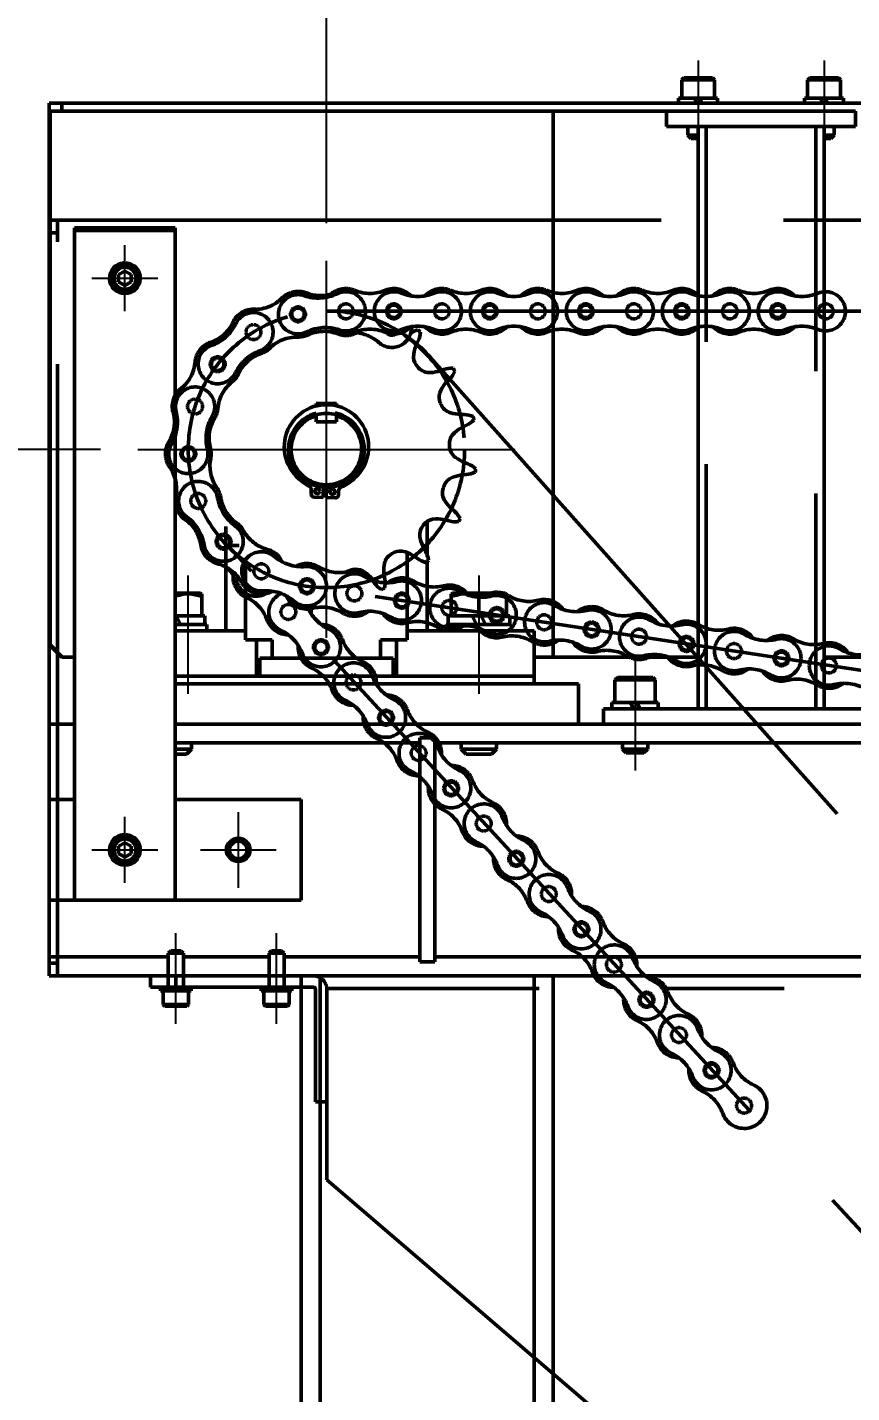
# Model space of a CAD drawing. Header units: millimetres. Extents: x -993 to 13147, y -7260 to 4342.
# Drawn here: x -49 to 278, y 618 to 1160 of the extents above; entities that cross this region are included whole.
import ezdxf

# ---------------------------------------------------------------- set-up
doc = ezdxf.new("R2010")
doc.units = ezdxf.units.MM
doc.header["$LTSCALE"] = 7.649257
for name, pattern in [('CENTER', [50.8, 31.75, -6.35, 6.35, -6.35]), ('DASHED', [19.05, 12.7, -6.35]), ('PHANTOM', [63.5, 31.75, -6.35, 6.35, -6.35, 6.35, -6.35])]:
    doc.linetypes.add(name, pattern=pattern)
for name, color, linetype in [('NoLayerName_001', 7, 'Continuous'), ('NoLayerName_002', 7, 'Continuous'), ('NoLayerName_003', 7, 'Continuous')]:
    doc.layers.add(name, color=color, linetype=linetype)
doc.styles.get("Standard").update_dxf_attribs({"font": 'txt', "bigfont": 'extfont2'})
doc.dimstyles.get("Standard").update_dxf_attribs({"dimtxt": 2.5, "dimasz": 2.5, "dimexe": 1.25, "dimexo": 0.625, "dimtad": 1, "dimzin": 0, "dimdsep": 46, "dimtxsty": 'Standard', "dimcen": 2.5, "dimadec": 0, "dimazin": 0, "dimtfac": 0.75, "dimtmove": 0, "dimatfit": 3, "dimfxl": 1, "dimarcsym": 0})

# ---------------------------------------------------------------- blocks, each defined once
blk = doc.blocks.new('_OPEN30')
at = {"color": 0, "linetype": 'ByBlock', "lineweight": -2}
for p, q in [((-1, 0.267949), (0, 0)), ((0, 0), (-1, -0.267949)), ((0, 0), (-1, 0))]:
    blk.add_line(p, q, dxfattribs=at)
blk = doc.blocks.new('*D1554')
at = {"layer": 'Defpoints', "color": 0}
for p in [(-873.62, 1130), (-40, 1130), (-546.54, -50)]:
    blk.add_point(p, dxfattribs=at)
at = {"layer": 'NoLayerName_001', "color": 0, "linetype": 'Continuous', "lineweight": 25}
for p, q in [((-55, 1130), (-888.62, 1130)), ((-873.62, -5), (-873.62, 1085)), ((-561.54, -50), (-888.62, -50))]:
    blk.add_line(p, q, dxfattribs=at)
at = {"layer": 'NoLayerName_001', "color": 0, "lineweight": 25, "xscale": 45, "yscale": 45, "zscale": 45}
for p, rotation in [((-873.62, 1130), 90), ((-873.62, -50), 270)]:
    blk.add_blockref('_OPEN30', p, dxfattribs=dict(at, rotation=rotation))
at = {"layer": 'NoLayerName_001', "color": 2, "lineweight": 50, "insert": (-933.62, 540), "char_height": 90, "attachment_point": 5, "rotation": 90}
blk.add_mtext('\\W0.8000;\\T0.8750;1180', dxfattribs=at)
blk = doc.blocks.new('*D1555')
at = {"layer": 'Defpoints', "color": 0}
for p in [(-684.25, 992.51), (-4.7, 992.51), (-619.79, 0)]:
    blk.add_point(p, dxfattribs=at)
at = {"layer": 'NoLayerName_001', "color": 0, "linetype": 'Continuous', "lineweight": 25}
for p, q in [((-19.7, 992.51), (-699.25, 992.51)), ((-684.25, 45), (-684.25, 947.51))]:
    blk.add_line(p, q, dxfattribs=at)
at = {"layer": 'NoLayerName_001', "color": 0, "lineweight": 25, "xscale": 45, "yscale": 45, "zscale": 45}
for p, rotation in [((-684.25, 992.51), 90), ((-684.25, 0), 270)]:
    blk.add_blockref('_OPEN30', p, dxfattribs=dict(at, rotation=rotation))
at = {"layer": 'NoLayerName_001', "color": 2, "lineweight": 50, "insert": (-744.25, 496.26), "char_height": 90, "attachment_point": 5, "rotation": 90}
blk.add_mtext('\\W0.8000;\\T0.8750;992.5', dxfattribs=at)
blk = doc.blocks.new('*D1560')
at = {"layer": 'Defpoints', "color": 0}
for p in [(1070, 1507.1), (70, 1067.35), (1070, 1067.35)]:
    blk.add_point(p, dxfattribs=at)
at = {"layer": 'NoLayerName_001', "color": 0, "linetype": 'Continuous', "lineweight": 25}
for p, q in [((70, 1082.35), (70, 1522.1)), ((1070, 1082.35), (1070, 1522.1)), ((115, 1507.1), (1025, 1507.1))]:
    blk.add_line(p, q, dxfattribs=at)
at = {"layer": 'NoLayerName_001', "color": 0, "lineweight": 25, "xscale": 45, "yscale": 45, "zscale": 45, "rotation": 180}
blk.add_blockref('_OPEN30', (70, 1507.1), dxfattribs=at)
at = {"layer": 'NoLayerName_001', "color": 0, "lineweight": 25, "xscale": 45, "yscale": 45, "zscale": 45}
blk.add_blockref('_OPEN30', (1070, 1507.1), dxfattribs=at)
at = {"layer": 'NoLayerName_001', "color": 2, "lineweight": 50, "insert": (570, 1567.1), "char_height": 90, "attachment_point": 5}
blk.add_mtext('\\W0.8000;\\T0.8750;1000', dxfattribs=at)
blk = doc.blocks.new('JZB_0087')
at = {"layer": 'NoLayerName_001', "color": 7, "linetype": 'Continuous', "lineweight": 50}
for p, q in [((5.72, 12.19), (5.72, 11.09)), ((6.48, 12.19), (6.48, 11.09)), ((7.22, 12.1), (7.22, 10.97))]:
    blk.add_line(p, q, dxfattribs=at)
blk.add_arc((6.1, 6.1), 6.1, 93.6111, 86.3889, dxfattribs=at)
blk = doc.blocks.new('JZB_0088')
at = {"layer": 'NoLayerName_001', "color": 7, "linetype": 'Continuous', "lineweight": 50}
for p, q in [((5, 7.86), (2.52, 6.43)), ((2.52, 6.43), (2.52, 3.57)), ((7.48, 6.43), (5, 7.86)), ((7.48, 3.57), (7.48, 6.43)), ((2.52, 3.57), (5, 2.14)), ((5, 2.14), (7.48, 3.57))]:
    blk.add_line(p, q, dxfattribs=at)
for radius in [5, 4.4]:
    blk.add_circle((5, 5), radius, dxfattribs=at)
blk = doc.blocks.new('JZB_0116')
at = {"layer": 'NoLayerName_001', "color": 7, "linetype": 'Continuous', "lineweight": 50}
for p, q in [((25, 237.3), (25, 243.3)), ((25, 243.3), (100, 243.3)), ((100, 243.3), (100, 237.3)), ((25, 237.3), (100, 237.3)), ((37.5, 6), (37.5, 237.3)), ((87.5, 237.3), (87.5, 6)), ((0, 0), (0, 6)), ((125, 6), (0, 6)), ((125, 6), (125, 0))]:
    blk.add_line(p, q, dxfattribs=at)
at = {"layer": 'NoLayerName_001', "color": 3, "linetype": 'DASHED', "lineweight": 50}
for p, q in [((40.7, 6), (40.7, 237.3)), ((84.3, 237.3), (84.3, 6))]:
    blk.add_line(p, q, dxfattribs=at)
blk = doc.blocks.new('JZB_0117')
at = {"layer": 'NoLayerName_001', "color": 7, "linetype": 'Continuous', "lineweight": 50}
for q in [(0, 3), (142.5, 0)]:
    blk.add_line((142.5, 3), q, dxfattribs=at)
blk = doc.blocks.new('JZB_0119')
at = {"layer": 'NoLayerName_001', "color": 7, "linetype": 'Continuous', "lineweight": 50}
for p, q in [((0, 2.5), (0, 0)), ((7.34, 2.5), (0, 2.5)), ((8.56, 0), (7.34, 2.5)), ((18.4, 2.5), (9.84, 2.5)), ((9.84, 2.5), (11.06, 0)), ((18.4, 0), (18.4, 2.5))]:
    blk.add_line(p, q, dxfattribs=at)
blk = doc.blocks.new('JZB_0121')
at = {"layer": 'NoLayerName_001', "color": 7, "linetype": 'Continuous', "lineweight": 50}
for p, q in [((1, 30), (0, 29)), ((16, 29), (0, 29)), ((0, 29), (0, 20)), ((15, 30), (1, 30)), ((16, 29), (15, 30)), ((16, 20), (16, 29)), ((6.14, 20), (8.64, 20)), ((3, 3.78), (3, 1.5)), ((13, 1.5), (3, 1.5)), ((3, 1.5), (4.5, 0)), ((11.5, 0), (4.5, 0)), ((11.5, 0), (13, 1.5)), ((13, 1.5), (13, 3.78))]:
    blk.add_line(p, q, dxfattribs=at)
blk = doc.blocks.new('JZB_0125')
at = {"layer": 'NoLayerName_001', "color": 7, "linetype": 'Continuous', "lineweight": 50}
for p, q in [((0, 3.5), (11.35, 3.5)), ((0, 3.5), (1.71, 0)), ((11.35, 0), (11.35, 3.5))]:
    blk.add_line(p, q, dxfattribs=at)
blk = doc.blocks.new('JZB_0126')
at = {"layer": 'NoLayerName_001', "color": 7, "linetype": 'Continuous', "lineweight": 50}
for p, q in [((12.5, 2.5), (0, 2.5)), ((12.5, 0), (12.5, 2.5))]:
    blk.add_line(p, q, dxfattribs=at)
blk = doc.blocks.new('JZB_0127')
at = {"layer": 'NoLayerName_001', "color": 7, "linetype": 'Continuous', "lineweight": 50}
for p, q in [((0, 3.5), (0, 0)), ((0, 3.5), (1.25, 3.5)), ((11.35, 0), (9.65, 3.5)), ((13.15, 3.5), (14.85, 0)), ((23.25, 3.5), (24.5, 3.5)), ((24.5, 0), (24.5, 3.5))]:
    blk.add_line(p, q, dxfattribs=at)
blk = doc.blocks.new('JZB_0128')
at = {"layer": 'NoLayerName_001', "color": 7, "linetype": 'Continuous', "lineweight": 50}
for p, q in [((26, 2.5), (0, 2.5)), ((0, 2.5), (0, 0)), ((26, 0), (26, 2.5))]:
    blk.add_line(p, q, dxfattribs=at)
blk = doc.blocks.new('JZB_0129')
at = {"layer": 'NoLayerName_001', "color": 7, "linetype": 'Continuous', "lineweight": 50}
for p, q in [((0.5, 64), (0, 63.71)), ((0, 63.71), (0, 55)), ((0.5, 64), (21.5, 64)), ((11, 55), (11, 62.73)), ((22, 63.71), (21.5, 64)), ((22, 63.71), (22, 55)), ((0, 55), (22, 55)), ((4, 4.28), (4, 2)), ((18, 2), (4, 2)), ((4, 2), (6, 0)), ((16, 0), (18, 2)), ((18, 2), (18, 4.28)), ((16, 0), (6, 0))]:
    blk.add_line(p, q, dxfattribs=at)
at = {"layer": 'NoLayerName_001', "color": 7, "linetype": 'Continuous', "lineweight": 50, "start_tangent": (0.986522, 0.163628), "end_tangent": (0.982196, -0.187857)}
for points in [[(0, 62.73), (5.89, 63.71), (11, 62.73)], [(11, 62.73), (16.89, 63.71), (22, 62.73)]]:
    blk.add_spline(points, degree=3, dxfattribs=at)
blk = doc.blocks.new('JZB_0130')
at = {"layer": 'NoLayerName_001', "color": 7, "linetype": 'Continuous', "lineweight": 50}
for p, q in [((0.5, 64), (10.5, 64)), ((11, 63.71), (10.5, 64)), ((11, 55), (11, 63.71)), ((0.5, 55), (0.9, 55)), ((7, 2), (0.5, 2)), ((5, 0), (7, 2)), ((7, 2), (7, 4.28)), ((0.5, 0), (5, 0))]:
    blk.add_line(p, q, dxfattribs=at)
at = {"layer": 'NoLayerName_001', "color": 7, "linetype": 'Continuous', "lineweight": 50, "start_tangent": (0.986522, 0.163628), "end_tangent": (0.982196, -0.187857)}
blk.add_spline([(0, 62.73), (5.89, 63.71), (11, 62.73)], degree=3, dxfattribs=at)
blk = doc.blocks.new('JZB_0131')
at = {"layer": 'NoLayerName_001', "color": 7, "linetype": 'Continuous', "lineweight": 50}
for p, q in [((12.2, 1.5), (0, 1.5)), ((0, 1.5), (0, 0)), ((0, 0), (12.2, 0)), ((12.2, 0), (12.2, 1.5))]:
    blk.add_line(p, q, dxfattribs=at)
blk = doc.blocks.new('JZB_0132')
at = {"layer": 'NoLayerName_001', "color": 7, "linetype": 'Continuous', "lineweight": 50}
for p, q in [((12.2, 1.5), (0, 1.5)), ((0, 1.5), (0, 0)), ((0, 0), (12.2, 0)), ((12.2, 0), (12.2, 1.5))]:
    blk.add_line(p, q, dxfattribs=at)
blk = doc.blocks.new('JZB_0133')
at = {"layer": 'NoLayerName_001', "color": 7, "linetype": 'Continuous', "lineweight": 50}
for p, q in [((3, 22), (2, 21)), ((3, 22), (7, 22)), ((8, 21), (7, 22)), ((2, 21), (8, 21)), ((2, 21), (2, 7.5)), ((8, 7.5), (8, 21)), ((0, 6), (0, 0.6)), ((10, 0.6), (10, 6)), ((0, 0.6), (10, 0.6)), ((0, 0.6), (0.6, 0)), ((0.6, 0), (9.4, 0)), ((9.4, 0), (10, 0.6))]:
    blk.add_line(p, q, dxfattribs=at)
blk = doc.blocks.new('JZB_0134')
at = {"layer": 'NoLayerName_001', "color": 7, "linetype": 'Continuous', "lineweight": 50}
for p, q in [((3, 22), (2, 21)), ((3, 22), (7, 22)), ((8, 21), (7, 22)), ((2, 21), (8, 21)), ((2, 21), (2, 7.5)), ((8, 7.5), (8, 21)), ((0, 6), (0, 0.6)), ((10, 0.6), (10, 6)), ((0, 0.6), (10, 0.6)), ((0, 0.6), (0.6, 0)), ((0.6, 0), (9.4, 0)), ((9.4, 0), (10, 0.6))]:
    blk.add_line(p, q, dxfattribs=at)
blk = doc.blocks.new('JZB_0139')
at = {"layer": 'NoLayerName_001', "color": 7, "linetype": 'Continuous', "lineweight": 50}
for p, q in [((5.72, 12.19), (5.72, 11.09)), ((6.48, 12.19), (6.48, 11.09)), ((7.22, 12.1), (7.22, 10.97))]:
    blk.add_line(p, q, dxfattribs=at)
blk.add_arc((6.1, 6.1), 6.1, 93.6111, 86.3889, dxfattribs=at)
blk = doc.blocks.new('JZB_0140')
at = {"layer": 'NoLayerName_001', "color": 7, "linetype": 'Continuous', "lineweight": 50}
for p, q in [((5, 7.86), (2.52, 6.43)), ((2.52, 6.43), (2.52, 3.57)), ((7.48, 6.43), (5, 7.86)), ((7.48, 3.57), (7.48, 6.43)), ((2.52, 3.57), (5, 2.14)), ((5, 2.14), (7.48, 3.57))]:
    blk.add_line(p, q, dxfattribs=at)
for radius in [5, 4.4]:
    blk.add_circle((5, 5), radius, dxfattribs=at)
blk = doc.blocks.new('JZB_0141')
at = {"layer": 'NoLayerName_001', "color": 7, "linetype": 'Continuous', "lineweight": 50}
for p, q in [((10, 267), (10, 0)), ((10, 267), (50, 267)), ((50, 266), (10, 266)), ((50, 267), (50, 0)), ((0, 0), (0, 40)), ((0, 40), (10, 40)), ((50, 40), (100, 40)), ((100, 40), (100, 0)), ((100, 0), (0, 0))]:
    blk.add_line(p, q, dxfattribs=at)
blk = doc.blocks.new('JZB_0142')
at = {"layer": 'NoLayerName_001', "color": 7, "linetype": 'Continuous', "lineweight": 50}
for p, q in [((210, 783.5), (50, 783.5)), ((210, 767.5), (210, 783.5)), ((0, 767.5), (10, 767.5)), ((0, 737.5), (0, 767.5)), ((690, 767.5), (50, 767.5)), ((147, 760), (50, 760)), ((147, 673.03), (147, 761.97)), ((153, 761.97), (147, 761.97)), ((153, 673.03), (153, 761.97)), ((690, 760), (153, 760)), ((0, 697.5), (0, 667.5)), ((0, 675), (47.2, 675)), ((53.2, 675), (87.2, 675)), ((147, 675), (93.2, 675)), ((153, 673.03), (147, 673.03)), ((690, 675), (153, 675)), ((0, 667.5), (47.2, 667.5)), ((53.2, 667.5), (87.2, 667.5)), ((690, 667.5), (93.2, 667.5)), ((100, 667.5), (100, 12)), ((107.5, 667.5), (107.5, 12)), ((192.5, 667.5), (192.5, 12)), ((200, 667.5), (200, 12))]:
    blk.add_line(p, q, dxfattribs=at)
blk = doc.blocks.new('JZB_0145')
at = {"layer": 'NoLayerName_001', "color": 7, "linetype": 'Continuous', "lineweight": 50}
blk.add_circle((3.5, 3.5), 3.5, dxfattribs=at)
blk = doc.blocks.new('JZB_0208')
at = {"layer": 'NoLayerName_001', "color": 7, "linetype": 'Continuous', "lineweight": 50}
for p, q in [((0, 220), (4567, 220)), ((0, 5), (0, 220)), ((5, 220), (5, 216.8)), ((0, 216.8), (245, 216.8)), ((0.32, 5), (0.32, 216.8)), ((200, 216.8), (200, 0)), ((0, 5), (0.32, 5)), ((4.98, 0), (0, 5)), ((0.32, 5), (5.29, 0)), ((257.5, 0), (192.5, 0)), ((307.5, 0), (690, 0)), ((10, 0), (4.98, 0))]:
    blk.add_line(p, q, dxfattribs=at)
blk = doc.blocks.new('JZB_0223')
at = {"layer": 'NoLayerName_001', "color": 7, "linetype": 'Continuous', "lineweight": 50}
for p, q in [((0.8, 24), (0, 23.2)), ((13, 23.2), (0, 23.2)), ((0, 23.2), (0, 16)), ((12.2, 24), (0.8, 24)), ((13, 23.2), (12.2, 24)), ((13, 16), (13, 23.2)), ((5.01, 16), (7.01, 16)), ((10.5, 1.25), (6.5, 1.25)), ((6.5, 0), (9.25, 0)), ((9.25, 0), (10.5, 1.25)), ((10.5, 1.25), (10.5, 4.8))]:
    blk.add_line(p, q, dxfattribs=at)
blk = doc.blocks.new('JZB_0224')
at = {"layer": 'NoLayerName_001', "color": 7, "linetype": 'Continuous', "lineweight": 50}
for p, q in [((0, 2), (0, 0)), ((6.21, 2), (0, 2)), ((7.19, 0), (6.21, 2)), ((15.4, 2), (8.21, 2)), ((8.21, 2), (9.19, 0)), ((15.4, 0), (15.4, 2))]:
    blk.add_line(p, q, dxfattribs=at)
blk = doc.blocks.new('JZB_0225')
at = {"layer": 'NoLayerName_001', "color": 7, "linetype": 'Continuous', "lineweight": 50}
for p, q in [((0.8, 24), (0, 23.2)), ((13, 23.2), (0, 23.2)), ((0, 23.2), (0, 16)), ((12.2, 24), (0.8, 24)), ((13, 23.2), (12.2, 24)), ((13, 16), (13, 23.2)), ((5.01, 16), (7.01, 16)), ((2.5, 4.8), (2.5, 1.25)), ((6.5, 1.25), (2.5, 1.25)), ((2.5, 1.25), (3.75, 0)), ((3.75, 0), (6.5, 0))]:
    blk.add_line(p, q, dxfattribs=at)
blk = doc.blocks.new('JZB_0226')
at = {"layer": 'NoLayerName_001', "color": 7, "linetype": 'Continuous', "lineweight": 50}
for p, q in [((0, 2), (0, 0)), ((6.21, 2), (0, 2)), ((7.19, 0), (6.21, 2)), ((15.4, 2), (8.21, 2)), ((8.21, 2), (9.19, 0)), ((15.4, 0), (15.4, 2))]:
    blk.add_line(p, q, dxfattribs=at)
blk = doc.blocks.new('JZB_0227')
at = {"layer": 'NoLayerName_003', "color": 7, "linetype": 'Continuous', "lineweight": 50}
for p, q in [((100, 47.4), (100, 61.43)), ((20, 59.41), (20, 18)), ((25.3, 51.81), (20, 51.81)), ((92.1, 48.93), (92.1, 14.4)), ((27.9, 45.14), (27.9, 14.4)), ((100, 18), (100, 45.64)), ((0, 18), (27.9, 18)), ((92.1, 18), (142.5, 18)), ((142.5, 18), (142.5, 0)), ((27.9, 14.4), (38.5, 14.4)), ((32.25, 14.4), (32.25, 0)), ((38.5, 14.4), (38.5, 7.2)), ((81.5, 14.4), (81.5, 7.2)), ((92.1, 14.4), (81.5, 14.4)), ((87.75, 14.4), (87.75, 0)), ((33.5, 7.2), (33.5, 0)), ((33.5, 7.2), (86.5, 7.2)), ((86.5, 0), (86.5, 7.2))]:
    blk.add_line(p, q, dxfattribs=at)
blk = doc.blocks.new('JZB_0326')
at = {"layer": 'NoLayerName_001', "color": 4, "linetype": 'CENTER', "lineweight": 25}
for p, q in [((15, 30), (15, 0)), ((0, 15), (30, 15))]:
    blk.add_line(p, q, dxfattribs=at)
at = {"layer": 'NoLayerName_001', "color": 7, "linetype": 'Continuous', "lineweight": 25}
blk.add_circle((15, 15), 5, dxfattribs=at)
at = {"layer": 'NoLayerName_001', "color": 7, "linetype": 'Continuous', "lineweight": 50}
blk.add_circle((15, 15), 4.19, dxfattribs=at)
blk = doc.blocks.new('JZB_0380')
at = {"layer": 'NoLayerName_002', "color": 7, "linetype": 'Continuous', "lineweight": 50}
for p, q in [((11, 26), (11, 29.46)), ((19, 26), (19, 29.46)), ((11, 26), (19, 26))]:
    blk.add_line(p, q, dxfattribs=at)
for radius, start, end in [(15, 105.466, 74.534), (14, 106.6015, 73.3985)]:
    blk.add_arc((15, 15), radius, start, end, dxfattribs=at)
blk = doc.blocks.new('JZB_0385')
at = {"layer": 'NoLayerName_002', "color": 3, "linetype": 'PHANTOM', "lineweight": 50}
for p, q in [((0, 441), (0, 436.5)), ((10, 436.5), (10, 441)), ((0, 436.5), (64.5, 436.5)), ((65.5, 391), (65.5, 435.5)), ((640, 436), (70, 436)), ((70, 436), (70, 360)), ((70, 391), (65.5, 391)), ((70, 360), (420, 60))]:
    blk.add_line(p, q, dxfattribs=at)
for radius in [5.5, 1]:
    blk.add_arc((64.5, 435.5), radius, 0, 90, dxfattribs=at)
blk = doc.blocks.new('JZB_0386')
at = {"layer": 'NoLayerName_002', "color": 3, "linetype": 'PHANTOM', "lineweight": 50}
for p, q in [((0, 300), (2210, 300)), ((3.2, 0), (3.2, 300)), ((3.2, 295), (0, 295)), ((0, 131.5), (0, 0)), ((0, 5), (3.2, 5)), ((2210, 0), (0, 0))]:
    blk.add_line(p, q, dxfattribs=at)
blk = doc.blocks.new('JZB_0401')
at = {"layer": 'NoLayerName_003', "color": 3, "linetype": 'PHANTOM', "lineweight": 50}
for p, q in [((71.57, 217.62), (71.59, 217.62)), ((109.67, 217.62), (109.69, 217.62)), ((147.77, 217.62), (147.79, 217.62)), ((185.87, 217.62), (185.89, 217.62)), ((223.97, 217.62), (223.99, 217.62)), ((31.51, 208.69), (31.53, 208.69)), ((3.75, 175.02), (3.76, 175.03)), ((4.13, 131.39), (4.12, 131.4)), ((32.46, 98.21), (32.45, 98.22)), ((73.63, 87.61), (73.62, 87.61)), ((111.3, 81.88), (111.29, 81.89)), ((148.97, 76.16), (148.95, 76.16)), ((186.64, 70.44), (186.62, 70.44)), ((224.3, 64.72), (224.29, 64.72)), ((261.97, 59), (261.96, 59))]:
    blk.add_line(p, q, dxfattribs=at)
at = {"layer": 'NoLayerName_003', "color": 4, "linetype": 'CENTER', "lineweight": 50}
for p, q in [((63.88, 208.57), (1063.88, 208.57)), ((707.45, 0.49), (55.64, 99.49))]:
    blk.add_line(p, q, dxfattribs=at)
at = {"layer": 'NoLayerName_003', "color": 3, "linetype": 'PHANTOM', "lineweight": 50}
for centre, radius in [((71.6, 208.57), 2.98), ((90.65, 208.57), 2.98), ((109.7, 208.57), 2.98), ((128.75, 208.57), 2.98), ((147.8, 208.57), 2.98), ((166.85, 208.57), 2.98), ((185.9, 208.57), 2.98), ((204.95, 208.57), 2.98), ((224, 208.57), 2.98), ((243.05, 208.57), 2.98), ((262.1, 208.57), 2.98), ((52.59, 207.4), 2.98), ((52.59, 207.4), 2.48), ((90.65, 208.57), 2.48), ((128.75, 208.57), 2.48), ((166.85, 208.57), 2.48), ((204.95, 208.57), 2.48), ((243.05, 208.57), 2.48), ((34.91, 200.3), 2.98), ((20.72, 187.58), 2.98), ((20.72, 187.58), 2.48), ((11.75, 170.78), 2.98), ((9.06, 151.92), 2.98), ((9.06, 151.92), 2.48), ((12.98, 133.28), 2.98), ((23.04, 117.1), 2.98), ((23.04, 117.1), 2.48), ((38.03, 105.34), 2.98), ((56.13, 99.42), 2.98), ((56.13, 99.42), 2.48), ((74.97, 96.56), 2.98), ((93.8, 93.7), 2.98), ((93.8, 93.7), 2.48), ((112.63, 90.83), 2.98), ((131.47, 87.97), 2.98), ((131.47, 87.97), 2.48), ((150.3, 85.11), 2.98), ((169.14, 82.25), 2.98), ((169.14, 82.25), 2.48), ((187.97, 79.39), 2.98), ((206.8, 76.53), 2.98), ((206.8, 76.53), 2.48), ((225.64, 73.67), 2.98), ((244.47, 70.81), 2.98), ((244.47, 70.81), 2.48), ((263.31, 67.95), 2.98)]:
    blk.add_circle(centre, radius, dxfattribs=at)
at = {"layer": 'NoLayerName_003', "color": 4, "linetype": 'CENTER', "lineweight": 50}
blk.add_circle((63.88, 153.72), 54.85, dxfattribs=at)
at = {"layer": 'NoLayerName_003', "color": 3, "linetype": 'PHANTOM', "lineweight": 50}
for centre, radius, start, end in [((71.57, 208.57), 9.05, 90, 140.8044), ((71.59, 208.57), 9.05, 66.9189, 90), ((81.14, 230.98), 15.31, 246.9189, 294.0147), ((90.67, 208.57), 9.05, 42.7464, 111.4146), ((109.67, 208.57), 9.05, 90, 137.2536), ((109.69, 208.57), 9.05, 66.9189, 90), ((119.24, 230.98), 15.31, 246.9189, 294.0147), ((128.77, 208.57), 9.05, 42.7464, 111.4146), ((147.77, 208.57), 9.05, 90, 137.2536), ((147.79, 208.57), 9.05, 66.9189, 90), ((157.34, 230.98), 15.31, 246.9189, 294.0147), ((166.87, 208.57), 9.05, 42.7464, 111.4146), ((185.87, 208.57), 9.05, 90, 137.2536), ((185.89, 208.57), 9.05, 66.9189, 90), ((195.44, 230.98), 15.31, 246.9189, 294.0147), ((204.97, 208.57), 9.05, 42.7464, 111.4146), ((223.97, 208.57), 9.05, 90, 137.2536), ((223.99, 208.57), 9.05, 66.9189, 90), ((233.54, 230.98), 15.31, 246.9189, 294.0147), ((243.07, 208.57), 9.05, 42.7464, 111.4146), ((35.41, 224.65), 15.31, 268.7982, 315.894), ((52.61, 207.4), 7.8, 70.9152, 296.155), ((52.61, 207.4), 9.05, 46.2032, 133.2939), ((60.69, 230.74), 16.9, 250.9152, 296.155), ((71.57, 208.57), 7.8, 250.9152, 116.155), ((90.67, 208.57), 7.8, 67.3801, 292.6199), ((100.17, 231.37), 16.9, 247.3801, 292.6199), ((109.67, 208.57), 7.8, 247.3801, 112.6199), ((128.77, 208.57), 7.8, 67.3801, 292.6199), ((138.27, 231.37), 16.9, 247.3801, 292.6199), ((147.77, 208.57), 7.8, 247.3801, 112.6199), ((166.87, 208.57), 7.8, 67.3801, 292.6199), ((176.37, 231.37), 16.9, 247.3801, 292.6199), ((185.87, 208.57), 7.8, 247.3801, 112.6199), ((204.97, 208.57), 7.8, 67.3801, 292.6199), ((214.47, 231.37), 16.9, 247.3801, 292.6199), ((223.97, 208.57), 7.8, 247.3801, 112.6199), ((243.07, 208.57), 7.8, 67.3801, 292.6199), ((252.57, 231.37), 16.9, 247.3801, 292.6199), ((262.07, 208.57), 7.8, 247.3801, 112.6199), ((34.88, 200.29), 9.05, 111.8793, 179.2186), ((34.89, 200.28), 7.8, 289.2603, 154.5), ((34.9, 200.29), 9.05, 88.7982, 111.8793), ((12.59, 210.91), 16.9, 289.2603, 334.5), ((52.61, 207.4), 9.05, 268.7982, 320.7058), ((63.5, 185.23), 16.9, 70.9152, 116.155), ((71.57, 208.57), 9.05, 226.2974, 293.0811), ((81.12, 186.16), 15.31, 66.9189, 113.0811), ((90.67, 208.57), 9.05, 246.9189, 317.2536), ((100.17, 185.77), 16.9, 67.3801, 112.6199), ((109.67, 208.57), 9.05, 222.7464, 293.0811), ((119.22, 186.16), 15.31, 66.9189, 113.0811), ((128.77, 208.57), 9.05, 246.9189, 317.2536), ((138.27, 185.77), 16.9, 67.3801, 112.6199), ((147.77, 208.57), 9.05, 222.7464, 293.0811), ((157.32, 186.16), 15.31, 66.9189, 113.0811), ((166.87, 208.57), 9.05, 246.9189, 317.2536), ((176.37, 185.77), 16.9, 67.3801, 112.6199), ((185.87, 208.57), 9.05, 222.7464, 293.0811), ((195.42, 186.16), 15.31, 66.9189, 113.0811), ((204.97, 208.57), 9.05, 246.9189, 317.2536), ((214.47, 185.77), 16.9, 67.3801, 112.6199), ((223.97, 208.57), 9.05, 222.7464, 293.0811), ((233.52, 186.16), 15.31, 66.9189, 113.0811), ((243.07, 208.57), 9.05, 246.9189, 317.2536), ((252.57, 185.77), 16.9, 67.3801, 112.6199), ((20.74, 187.6), 9.05, 84.5417, 173.2956), ((52.1, 183.05), 15.31, 88.7982, 134.9604), ((20.74, 187.6), 7.8, 109.2603, 334.5), ((43.04, 176.96), 16.9, 109.2603, 154.5), ((34.88, 200.29), 9.05, 264.7169, 314.9604), ((-3.52, 189.75), 15.31, 308.7999, 355.8957), ((20.74, 187.6), 9.05, 308.7999, 359.0434), ((36, 168.62), 15.31, 128.7999, 174.9621), ((11.73, 170.76), 9.05, 151.881, 219.2203), ((11.74, 170.77), 9.05, 128.7999, 151.881), ((11.74, 170.75), 7.8, 329.262, 194.5017), ((-12.17, 164.57), 16.9, 329.262, 14.5017), ((11.73, 170.76), 9.05, 304.7186, 354.9621), ((32.97, 158.13), 16.9, 149.262, 194.5017), ((9.05, 151.94), 9.05, 124.5434, 213.2973), ((9.05, 151.94), 9.05, 348.8016, 39.0451), ((9.06, 151.94), 7.8, 149.262, 14.5017), ((-10.92, 138), 15.31, 348.8016, 35.8974), ((32.95, 147.21), 15.31, 168.8016, 214.9638), ((12.99, 133.26), 7.8, 9.2637, 234.5034), ((12.98, 133.25), 9.05, 344.7203, 34.9638), ((12.98, 133.27), 9.05, 168.8016, 191.8827), ((12.98, 133.25), 9.05, 191.8827, 259.222), ((37.37, 137.23), 16.9, 189.2637, 234.5034), ((-1.35, 113.15), 16.9, 9.2637, 54.5034), ((23.02, 117.12), 9.05, 28.8033, 79.0468), ((23.02, 117.12), 9.05, 164.5451, 253.299), ((23.03, 117.12), 7.8, 189.2637, 54.5034), ((44.37, 128.85), 15.31, 208.8033, 254.9655), ((38.05, 105.33), 9.05, 24.715, 74.9655), ((16.69, 93.6), 15.31, 28.8033, 75.899), ((38.05, 105.33), 7.8, 49.2584, 274.4981), ((54.17, 124.05), 16.9, 229.2584, 274.4981), ((56.11, 99.42), 9.05, 58.2819, 119.0891), ((56.11, 99.42), 7.8, 229.2584, 94.4981), ((68.92, 120.14), 15.31, 238.2819, 284.4442), ((74.99, 96.55), 7.8, 58.7432, 283.9829), ((74.99, 96.55), 9.05, 34.1094, 104.4442), ((87.81, 117.67), 16.9, 238.7432, 283.9829), ((38.04, 105.34), 9.05, 208.8033, 231.8844), ((38.05, 105.33), 9.05, 231.8844, 299.2167), ((39.99, 80.71), 16.9, 49.2584, 94.4981), ((93.78, 93.7), 9.05, 58.2819, 128.6167), ((93.78, 93.7), 7.8, 238.7432, 103.9829), ((106.58, 114.42), 15.31, 238.2819, 284.4442), ((112.66, 90.83), 7.8, 58.7432, 283.9829), ((112.66, 90.83), 9.05, 34.1094, 104.4442), ((56.11, 99.42), 9.05, 204.5831, 282.7777), ((125.48, 111.95), 16.9, 238.7432, 283.9829), ((131.44, 87.98), 9.05, 58.2819, 128.6167), ((131.44, 87.98), 7.8, 238.7432, 103.9829), ((144.25, 108.7), 15.31, 238.2819, 284.4442), ((150.33, 85.11), 7.8, 58.7432, 283.9829), ((150.33, 85.11), 9.05, 34.1094, 104.4442), ((62.17, 75.83), 15.31, 58.2819, 105.3777), ((74.98, 96.55), 9.05, 238.2819, 261.3631), ((74.99, 96.55), 9.05, 261.3631, 308.6167), ((80.96, 72.58), 16.9, 58.7432, 103.9829), ((93.78, 93.7), 9.05, 214.1094, 282.7777), ((163.14, 106.22), 16.9, 238.7432, 283.9829), ((169.11, 82.26), 9.05, 58.2819, 128.6167), ((169.11, 82.26), 7.8, 238.7432, 103.9829), ((181.92, 102.98), 15.31, 238.2819, 284.4442), ((188, 79.39), 7.8, 58.7432, 283.9829), ((188, 79.39), 9.05, 34.1094, 104.4442), ((99.84, 70.11), 15.31, 58.2819, 105.3777), ((112.64, 90.83), 9.05, 238.2819, 261.3631), ((112.66, 90.83), 9.05, 261.3631, 308.6167), ((118.63, 66.86), 16.9, 58.7432, 103.9829), ((131.44, 87.98), 9.05, 214.1094, 282.7777), ((200.81, 100.5), 16.9, 238.7432, 283.9829), ((206.78, 76.53), 9.05, 58.2819, 128.6167), ((206.78, 76.53), 7.8, 238.7432, 103.9829), ((219.59, 97.26), 15.31, 238.2819, 284.4442), ((225.66, 73.67), 7.8, 58.7432, 283.9829), ((225.66, 73.67), 9.05, 34.1094, 104.4442), ((137.51, 64.39), 15.31, 58.2819, 105.3777), ((150.31, 85.11), 9.05, 238.2819, 261.3631), ((150.33, 85.11), 9.05, 261.3631, 308.6167), ((156.3, 61.14), 16.9, 58.7432, 103.9829), ((169.11, 82.26), 9.05, 214.1094, 282.7777), ((238.48, 94.78), 16.9, 238.7432, 283.9829), ((244.45, 70.81), 9.05, 58.2819, 128.6167), ((244.45, 70.81), 7.8, 238.7432, 103.9829), ((257.25, 91.53), 15.31, 238.2819, 284.4442), ((263.33, 67.94), 9.05, 34.1094, 104.4442), ((175.17, 58.67), 15.31, 58.2819, 105.3777), ((187.98, 79.39), 9.05, 238.2819, 261.3631), ((188, 79.39), 9.05, 261.3631, 308.6167), ((193.96, 55.42), 16.9, 58.7432, 103.9829), ((206.78, 76.53), 9.05, 214.1094, 282.7777), ((263.33, 67.94), 7.8, 58.7432, 283.9829), ((276.15, 89.06), 16.9, 238.7432, 283.9829), ((212.84, 52.95), 15.31, 58.2819, 105.3777), ((225.65, 73.67), 9.05, 238.2819, 261.3631), ((225.66, 73.67), 9.05, 261.3631, 308.6167), ((231.63, 49.7), 16.9, 58.7432, 103.9829), ((244.45, 70.81), 9.05, 214.1094, 282.7777), ((250.51, 47.23), 15.31, 58.2819, 105.3777), ((263.32, 67.95), 9.05, 238.2819, 261.3631), ((263.33, 67.94), 9.05, 261.3631, 308.6167), ((269.3, 43.98), 16.9, 58.7432, 103.9829)]:
    blk.add_arc(centre, radius, start, end, dxfattribs=at)
blk = doc.blocks.new('JZB_0402')
at = {"layer": 'NoLayerName_001', "color": 4, "linetype": 'CENTER', "lineweight": 50}
for p, q in [((105.06, 600.32), (567.66, 81.31)), ((495.33, 15.71), (27.42, 522.7))]:
    blk.add_line(p, q, dxfattribs=at)
at = {"layer": 'NoLayerName_001', "color": 4, "linetype": 'PHANTOM', "lineweight": 50}
blk.add_arc((64.11, 563.82), 54.85, 41.7112, 85.8659, dxfattribs=at)
at = {"layer": 'NoLayerName_003', "color": 3, "linetype": 'PHANTOM', "lineweight": 50}
for p, q in [((72.05, 608.92), (72.07, 608.92)), ((41.06, 603.59), (41.07, 603.6)), ((20.75, 579.58), (20.75, 579.6)), ((20.62, 548.14), (20.61, 548.15)), ((68.35, 491.31), (68.34, 491.32)), ((94.19, 463.31), (94.18, 463.32)), ((120.03, 435.32), (120.02, 435.33)), ((145.87, 407.32), (145.86, 407.33)), ((171.71, 379.32), (171.7, 379.33)), ((197.55, 351.32), (197.54, 351.33)), ((223.39, 323.32), (223.38, 323.33))]:
    blk.add_line(p, q, dxfattribs=at)
for centre, radius in [((48.78, 499.17), 2.98), ((61.7, 485.17), 2.98), ((61.7, 485.17), 2.48), ((74.62, 471.17), 2.98), ((87.54, 457.17), 2.98), ((87.54, 457.17), 2.48), ((100.46, 443.17), 2.98), ((113.38, 429.17), 2.98), ((113.38, 429.17), 2.48), ((126.3, 415.17), 2.98), ((139.22, 401.17), 2.98), ((139.22, 401.17), 2.48), ((152.14, 387.17), 2.98), ((165.06, 373.17), 2.98), ((165.06, 373.17), 2.48), ((177.98, 359.17), 2.98), ((190.9, 345.18), 2.98), ((190.9, 345.18), 2.48), ((203.82, 331.18), 2.98), ((216.74, 317.18), 2.98), ((216.74, 317.18), 2.48), ((229.66, 303.18), 2.98)]:
    blk.add_circle(centre, radius, dxfattribs=at)
for centre, radius, start, end in [((52.7, 617.39), 9.05, 68.6527, 103.6947), ((61.57, 640.08), 15.31, 248.6527, 285.1473), ((35.05, 610.35), 9.05, 82.42, 123.1623), ((13, 620.72), 15.31, 288.6526, 330.4413), ((52.7, 617.39), 9.05, 283.1314, 293.1485), ((62.91, 595.28), 15.31, 68.6527, 115.7485), ((71.78, 617.97), 9.05, 248.6527, 271.7339), ((71.79, 617.97), 9.05, 271.7339, 298.8972), ((73.67, 593.33), 16.9, 49.1141, 85.3209), ((89.83, 612), 7.8, 229.1141, 3.202), ((89.86, 611.99), 2.98, 221.7414, 303.9288), ((20.8, 597.64), 9.05, 108.6526, 143.6628), ((35.04, 610.34), 9.05, 301.2273, 311.7337), ((35.05, 610.35), 9.05, 311.7337, 318.7904), ((42.83, 587.26), 15.31, 111.5431, 155.7484), ((20.8, 597.64), 9.05, 323.0885, 333.1483), ((11.8, 580.9), 9.05, 122.3929, 163.1622), ((11.8, 580.9), 9.05, 351.7336, 358.809), ((-11.75, 574.67), 15.31, 328.6524, 10.4188), ((32.6, 568.21), 15.31, 151.5595, 195.7482), ((11.79, 580.88), 9.05, 341.2227, 351.7336), ((9.05, 562), 9.05, 148.6524, 183.6396), ((9.05, 562), 9.05, 3.054, 13.1482), ((12.91, 543.39), 9.05, 31.7334, 38.8274), ((12.92, 543.38), 9.05, 21.2182, 31.7334), ((12.91, 543.39), 9.05, 162.366, 203.1617), ((37.01, 547.04), 15.31, 191.5759, 235.7481), ((-1.12, 523.48), 15.31, 8.6523, 50.3964), ((22.96, 527.15), 9.05, 43.0206, 53.148), ((22.96, 527.15), 9.05, 188.6523, 223.6174), ((12.64, 504.71), 16.9, 20.061, 45.1996), ((35.84, 513.18), 9.05, 175.4271, 245.7857), ((35.84, 513.18), 7.8, 200.061, 299.3557), ((25.85, 490.97), 15.31, 19.6234, 65.7857), ((48.8, 499.15), 7.8, 110.5937, 245.3244), ((72, 507.63), 16.9, 205.4952, 245.3244), ((48.8, 499.15), 9.05, 355.451, 8.4834), ((48.8, 499.15), 9.05, 199.6234, 269.9582), ((61.68, 485.18), 9.05, 42.7046, 89.9582), ((38.49, 476.7), 16.9, 20.0847, 65.3244), ((61.68, 485.18), 7.8, 200.0847, 65.3244), ((61.69, 485.17), 9.05, 19.6234, 42.7046), ((84.64, 493.35), 15.31, 199.6234, 246.7192), ((61.68, 485.18), 9.05, 175.451, 245.7857), ((74.64, 471.15), 7.8, 20.0847, 245.3244), ((74.64, 471.15), 9.05, 355.451, 64.1192), ((51.69, 462.97), 15.31, 19.6234, 65.7857), ((97.84, 479.63), 16.9, 200.0847, 245.3244), ((74.64, 471.15), 9.05, 199.6234, 269.9582), ((87.52, 457.19), 9.05, 42.7046, 89.9582), ((64.33, 448.7), 16.9, 20.0847, 65.3244), ((87.52, 457.19), 7.8, 200.0847, 65.3244), ((87.54, 457.18), 9.05, 19.6234, 42.7046), ((87.52, 457.19), 9.05, 175.451, 245.7857), ((110.48, 465.36), 15.31, 199.6234, 246.7192), ((100.48, 443.15), 7.8, 20.0847, 245.3244), ((100.48, 443.15), 9.05, 355.451, 64.1192), ((77.53, 434.97), 15.31, 19.6234, 65.7857), ((123.68, 451.63), 16.9, 200.0847, 245.3244), ((100.48, 443.15), 9.05, 199.6234, 269.9582), ((90.17, 420.71), 16.9, 20.0847, 65.3244), ((113.36, 429.19), 7.8, 200.0847, 65.3244), ((113.36, 429.19), 9.05, 42.7046, 89.9582), ((113.38, 429.18), 9.05, 19.6234, 42.7046), ((113.36, 429.19), 9.05, 175.451, 245.7857), ((136.32, 437.36), 15.31, 199.6234, 246.7192), ((126.32, 415.15), 7.8, 20.0847, 245.3244), ((126.32, 415.15), 9.05, 355.451, 64.1192), ((103.37, 406.97), 15.31, 19.6234, 65.7857), ((149.52, 423.63), 16.9, 200.0847, 245.3244), ((126.32, 415.15), 9.05, 199.6234, 269.9582), ((116.01, 392.71), 16.9, 20.0847, 65.3244), ((139.21, 401.19), 7.8, 200.0847, 65.3244), ((139.21, 401.19), 9.05, 42.7046, 89.9582), ((139.22, 401.18), 9.05, 19.6234, 42.7046), ((139.21, 401.19), 9.05, 175.451, 245.7857), ((162.16, 409.36), 15.31, 199.6234, 246.7192), ((129.21, 378.97), 15.31, 19.6234, 65.7857), ((152.16, 387.15), 7.8, 20.0847, 245.3244), ((152.16, 387.15), 9.05, 355.451, 64.1192), ((175.36, 395.64), 16.9, 200.0847, 245.3244), ((152.16, 387.15), 9.05, 199.6234, 269.9582), ((141.85, 364.71), 16.9, 20.0847, 65.3244), ((165.05, 373.19), 7.8, 200.0847, 65.3244), ((165.05, 373.19), 9.05, 42.7046, 89.9582), ((165.06, 373.18), 9.05, 19.6234, 42.7046), ((188, 381.36), 15.31, 199.6234, 246.7192), ((165.05, 373.19), 9.05, 175.451, 245.7857), ((155.05, 350.98), 15.31, 19.6234, 65.7857), ((178, 359.16), 7.8, 20.0847, 245.3244), ((178, 359.16), 9.05, 355.451, 64.1192), ((201.2, 367.64), 16.9, 200.0847, 245.3244), ((178, 359.16), 9.05, 199.6234, 269.9582), ((190.89, 345.19), 9.05, 42.7046, 89.9582), ((167.69, 336.71), 16.9, 20.0847, 65.3244), ((190.89, 345.19), 7.8, 200.0847, 65.3244), ((190.9, 345.18), 9.05, 19.6234, 42.7046), ((213.84, 353.36), 15.31, 199.6234, 246.7192), ((190.89, 345.19), 9.05, 175.451, 245.7857), ((180.89, 322.98), 15.31, 19.6234, 65.7857), ((203.84, 331.16), 7.8, 20.0847, 245.3244), ((203.84, 331.16), 9.05, 355.451, 64.1192), ((227.04, 339.64), 16.9, 200.0847, 245.3244), ((203.84, 331.16), 9.05, 199.6234, 269.9582), ((216.73, 317.2), 9.05, 42.7046, 89.9582), ((193.53, 308.71), 16.9, 20.0847, 65.3244), ((216.73, 317.2), 7.8, 200.0847, 65.3244), ((216.74, 317.18), 9.05, 19.6234, 42.7046), ((239.68, 325.37), 15.31, 199.6234, 246.7192), ((216.73, 317.2), 9.05, 175.451, 245.7857), ((229.68, 303.16), 9.05, 199.6234, 64.1192), ((206.73, 294.98), 15.31, 19.6234, 65.7857)]:
    blk.add_arc(centre, radius, start, end, dxfattribs=at)
blk = doc.blocks.new('JZB_0403')
at = {"layer": 'NoLayerName_003', "color": 7, "linetype": 'Continuous', "lineweight": 50}
for p, q in [((72.81, 98.71), (72.21, 97.41)), ((71.03, 93.55), (70.96, 92.08)), ((72.49, 88.51), (72.86, 88.1)), ((81.68, 86.9), (83.03, 87.36)), ((85.35, 83.66), (84.35, 82.64)), ((81.91, 79.42), (81.35, 78.06)), ((81.57, 74.19), (81.77, 73.68)), ((89.65, 69.53), (91.08, 69.5)), ((91.98, 65.23), (90.69, 64.61)), ((87.31, 62.42), (86.31, 61.34)), ((85.19, 57.62), (85.21, 57.07)), ((91.19, 50.48), (92.52, 49.96)), ((86.57, 44.6), (85.26, 43.92)), ((91.92, 45.64), (90.49, 45.5)), ((82.93, 40.81), (82.76, 40.29)), ((79.77, 28.11), (78.31, 27.92)), ((85.15, 27.25), (83.77, 27.61)), ((86.13, 32.05), (87.2, 31.11)), ((75.06, 25.79), (74.72, 25.36)), ((75.07, 16.47), (75.75, 15.21)), ((0, 12.54), (0.59, 13.84)), ((62.53, 14.37), (62.06, 14.08)), ((67.75, 14.94), (66.31, 15.26)), ((72.51, 12.29), (71.33, 13.1)), ((46.84, 7.92), (46.3, 7.81)), ((51.94, 6.67), (50.7, 7.47)), ((59.35, 5.6), (59.56, 4.19)), ((55.51, 2.55), (54.68, 3.72))]:
    blk.add_line(p, q, dxfattribs=at)
for centre, radius, start, end in [((75.53, 93.67), 9.88, 107.0268, 125.141), ((36.4, 55.62), 59.73, 51.3817, 52.6612), ((63.82, 102.81), 9.88, 335.4659, 357.0161), ((86.36, 90.95), 15.55, 155.4659, 170.3548), ((76.97, 92.55), 6.02, 184.4265, 222.0215), ((77.34, 92.14), 6.02, 222.0215, 273.6881), ((76.72, 101.65), 15.55, 273.6881, 288.577), ((86.18, 78), 9.88, 87.0268, 108.577), ((36.4, 55.62), 59.73, 31.3817, 32.6612), ((95.43, 71.73), 15.55, 135.4659, 150.3548), ((78.31, 90.58), 9.88, 315.4659, 337.0161), ((87.15, 76.44), 6.02, 164.4265, 202.0215), ((87.36, 75.93), 6.02, 202.0215, 253.6881), ((36.4, 55.62), 15, 107.4875, 76.5555), ((90.03, 85.08), 15.55, 253.6881, 268.577), ((90.83, 59.62), 9.88, 67.0268, 88.577), ((87.74, 74.14), 9.88, 295.4659, 317.0161), ((36.4, 55.62), 59.73, 11.3817, 12.6612), ((91.21, 57.83), 6.02, 144.4265, 182.0215), ((97.38, 50.57), 15.55, 115.4659, 130.3548), ((91.23, 57.28), 6.02, 182.0215, 233.6881), ((96.87, 64.96), 15.55, 233.6881, 248.577), ((88.92, 40.77), 9.88, 47.0268, 68.577), ((88.66, 38.95), 6.02, 124.4265, 162.0215), ((91.98, 30.02), 15.55, 95.4659, 110.3548), ((90.98, 55.47), 9.88, 275.4659, 297.0161), ((36.4, 55.62), 59.73, 351.3817, 352.6612), ((88.49, 38.43), 6.02, 162.0215, 213.6881), ((96.42, 43.72), 15.55, 213.6881, 228.577), ((79.81, 22.09), 6.02, 104.4265, 142.0215), ((79.87, 12.56), 15.55, 75.4659, 90.3548), ((87.63, 36.81), 9.88, 255.4659, 277.0161), ((80.67, 23.7), 9.88, 27.0268, 48.577), ((36.4, 55.62), 59.73, 331.3817, 332.6612), ((79.47, 21.65), 6.02, 142.0215, 193.6881), ((88.73, 23.91), 15.55, 193.6881, 208.577), ((65.25, 8.97), 6.02, 122.0215, 173.6881), ((65.72, 9.26), 6.02, 84.4265, 122.0215), ((62.52, 0.29), 15.55, 55.4659, 70.3548), ((78.11, 20.43), 9.88, 235.4659, 257.0161), ((67.08, 10.49), 9.88, 7.0268, 28.577), ((36.4, 55.62), 59.73, 311.3817, 312.6612), ((47.56, 1.92), 6.02, 102.0215, 122.2254), ((48.1, 2.03), 6.02, 64.4265, 102.0215), ((42.02, -5.31), 15.55, 43.9478, 50.3548), ((74.73, 7.92), 15.55, 173.6881, 188.577), ((63.56, 8.28), 9.88, 215.4659, 237.0161), ((36.4, 55.62), 59.73, 291.3817, 292.6612), ((49.79, 2.72), 9.88, 347.0268, 8.577)]:
    blk.add_arc(centre, radius, start, end, dxfattribs=at)

msp = doc.modelspace()

# ---------------------------------------------------------------- linework, layer by layer
at = {"layer": 'NoLayerName_001', "color": 4, "linetype": 'CENTER', "lineweight": 25}
for p, q in [((217.5, 1147), (217.5, 1109)), ((267.5, 1147), (267.5, 1109)), ((-10, 1047.4), (-10, 1073.6)), ((70, 917.6477), (70, 1067.3523)), ((-23.1, 1060.5), (3.1, 1060.5)), ((-4.8523, 992.5), (144.8523, 992.5)), ((15, 942.5), (15, 895.5)), ((130.5, 942.5), (130.5, 895.5)), ((192.5, 909), (192.5, 865)), ((-10, 820.4), (-10, 846.6)), ((-23.1, 833.5), (3.1, 833.5)), ((10.2, 764.5), (10.2, 800.5)), ((50.2, 764.5), (50.2, 800.5))]:
    msp.add_line(p, q, dxfattribs=at)
at = {"layer": 'NoLayerName_001', "color": 7, "linetype": 'Continuous', "lineweight": 50}
for p, q in [((73.963, 1010.5007), (65.963, 1010.5007)), ((63.9864, 976.2619), (63.9353, 974.8149)), ((68.69, 973.4463), (68.8346, 977.5432)), ((70.0339, 977.5008), (69.8893, 973.404)), ((74.7286, 974.4339), (74.7797, 975.8809)), ((65.0923, 973.5733), (68.69, 973.4463)), ((69.8893, 973.404), (73.487, 973.277))]:
    msp.add_line(p, q, dxfattribs=at)
for centre in [(66.3762, 975.9295), (72.3724, 975.7178)]:
    msp.add_circle(centre, 1, dxfattribs=at)
for centre, radius, start, end in [((70, 993.55), 16.75, 292.014456, 243.942438), ((69.963, 992.5007), 14.3, 73.40135, 106.355973), ((61.5879, 976.3465), 2.4, 357.978447, 63.942438), ((77.1782, 975.7962), 2.4, 112.014456, 177.978447), ((65.1346, 974.7725), 1.2, 177.978447, 267.978447), ((73.5294, 974.4762), 1.2, 267.978447, 357.978447)]:
    msp.add_arc(centre, radius, start, end, dxfattribs=at)
at = {"layer": 'NoLayerName_002', "color": 7, "linetype": 'Continuous', "lineweight": 50}
for start, end in [(98.432548, 102.48689), (77.51311, 81.567452)]:
    msp.add_arc((69.963, 992.5007), 18.5, start, end, dxfattribs=at)
at = {"layer": 'NoLayerName_003', "color": 7, "linetype": 'Continuous', "lineweight": 50}
for p, q in [((65.963, 1010.8007), (73.963, 1010.8007)), ((65.963, 1010.8007), (65.963, 1009.8062)), ((73.963, 1009.8244), (73.963, 1010.8007))]:
    msp.add_line(p, q, dxfattribs=at)
for start, end in [(222.263124, 245.846995), (256.754258, 258.819521), (265.829351, 270.127542), (277.137373, 279.202636), (290.109899, 313.693736)]:
    msp.add_arc((69.963, 992.5007), 16, start, end, dxfattribs=at)

# ---------------------------------------------------------------- block references
at = {"layer": 'NoLayerName_001'}
for name, p in [('JZB_0225', (211, 1116)), ('JZB_0223', (261, 1116)), ('JZB_0208', (-40, 910)), ('JZB_0226', (209.8, 1130)), ('JZB_0224', (259.8, 1130)), ('JZB_0116', (180, 883.5)), ('JZB_0386', (-40, 783.5)), ('JZB_0141', (-40, 813.5)), ('JZB_0087', (-16.1, 1054.4)), ('JZB_0088', (-15, 1055.5)), ('JZB_0402', (6.119, 428.8177)), ('JZB_0401', (6.1244, 838.78)), ('JZB_0403', (33.5966, 936.8774)), ('JZB_0380', (54.963, 977.5007)), ('JZB_0227', (10, 902.5)), ('JZB_0130', (9.5, 871.5)), ('JZB_0129', (119.5, 871.5)), ('JZB_0126', (10, 920.5)), ('JZB_0125', (10.3965, 923)), ('JZB_0128', (117.5, 920.5)), ('JZB_0127', (118.25, 923)), ('JZB_0117', (10, 899.5)), ('JZB_0121', (184.5, 872)), ('JZB_0142', (-40, 116)), ('JZB_0119', (183.3, 889.5)), ('JZB_0326', (20, 818.5)), ('JZB_0139', (-16.1, 827.4)), ('JZB_0140', (-15, 828.5)), ('JZB_0145', (31.5, 830)), ('JZB_0133', (5.2, 771.5)), ('JZB_0134', (45.2, 771.5)), ('JZB_0385', (0.2, 342.5)), ('JZB_0132', (4.1, 777.5)), ('JZB_0131', (44.1, 777.5))]:
    msp.add_blockref(name, p, dxfattribs=at)

# ---------------------------------------------------------------- dimensions: what is measured, and where the dimension line sits
at = {"layer": 'NoLayerName_001', "color": 3, "linetype": 'Continuous', "lineweight": 50}
dim = msp.add_linear_dim(base=(1070, 1507.103), p1=(70, 1067.3523), p2=(1070, 1067.3523), text='\\W0.8000;\\T0.8750;<>', dimstyle='Standard', override={"dimtxt": 90, "dimasz": 45, "dimexe": 15, "dimexo": 15, "dimgap": 15, "dimdec": 3, "dimzin": 8, "dimblk": 'OPEN30', "dimclrd": 0, "dimclre": 0, "dimclrt": 2, "dimtp": 0, "dimtm": 0, "dimlwd": 25, "dimlwe": 25}, dxfattribs=at)
dim.commit()
dim.dimension.update_dxf_attribs({"geometry": '*D1560', "text_midpoint": (570, 1507.103), "dimtype": 160})
for base, p1, p2, override, picture, middle in [((-873.621, 1130), (-546.5428, -50), (-40, 1130), {"dimtxt": 90, "dimasz": 45, "dimexe": 15, "dimexo": 15, "dimgap": 15, "dimdec": 3, "dimzin": 8, "dimblk": 'OPEN30', "dimclrd": 0, "dimclre": 0, "dimclrt": 2, "dimtp": 0, "dimtm": 0, "dimlwd": 25, "dimlwe": 25}, '*D1554', (-873.621, 540)), ((-684.2486, 992.5105), (-619.7938, 0), (-4.7041, 992.5105), {"dimtxt": 90, "dimasz": 45, "dimexe": 15, "dimexo": 15, "dimgap": 15, "dimdec": 1, "dimzin": 8, "dimblk": 'OPEN30', "dimse1": 1, "dimclrd": 0, "dimclre": 0, "dimclrt": 2, "dimtp": 0, "dimtm": 0, "dimlwd": 25, "dimlwe": 25}, '*D1555', (-684.2486, 496.2553))]:
    dim = msp.add_linear_dim(base=base, p1=p1, p2=p2, angle=90, text='\\W0.8000;\\T0.8750;<>', dimstyle='Standard', override=override, dxfattribs=at)
    dim.commit()
    dim.dimension.update_dxf_attribs({"geometry": picture, "text_midpoint": middle, "dimtype": 160})

doc.saveas('drawing.dxf')
